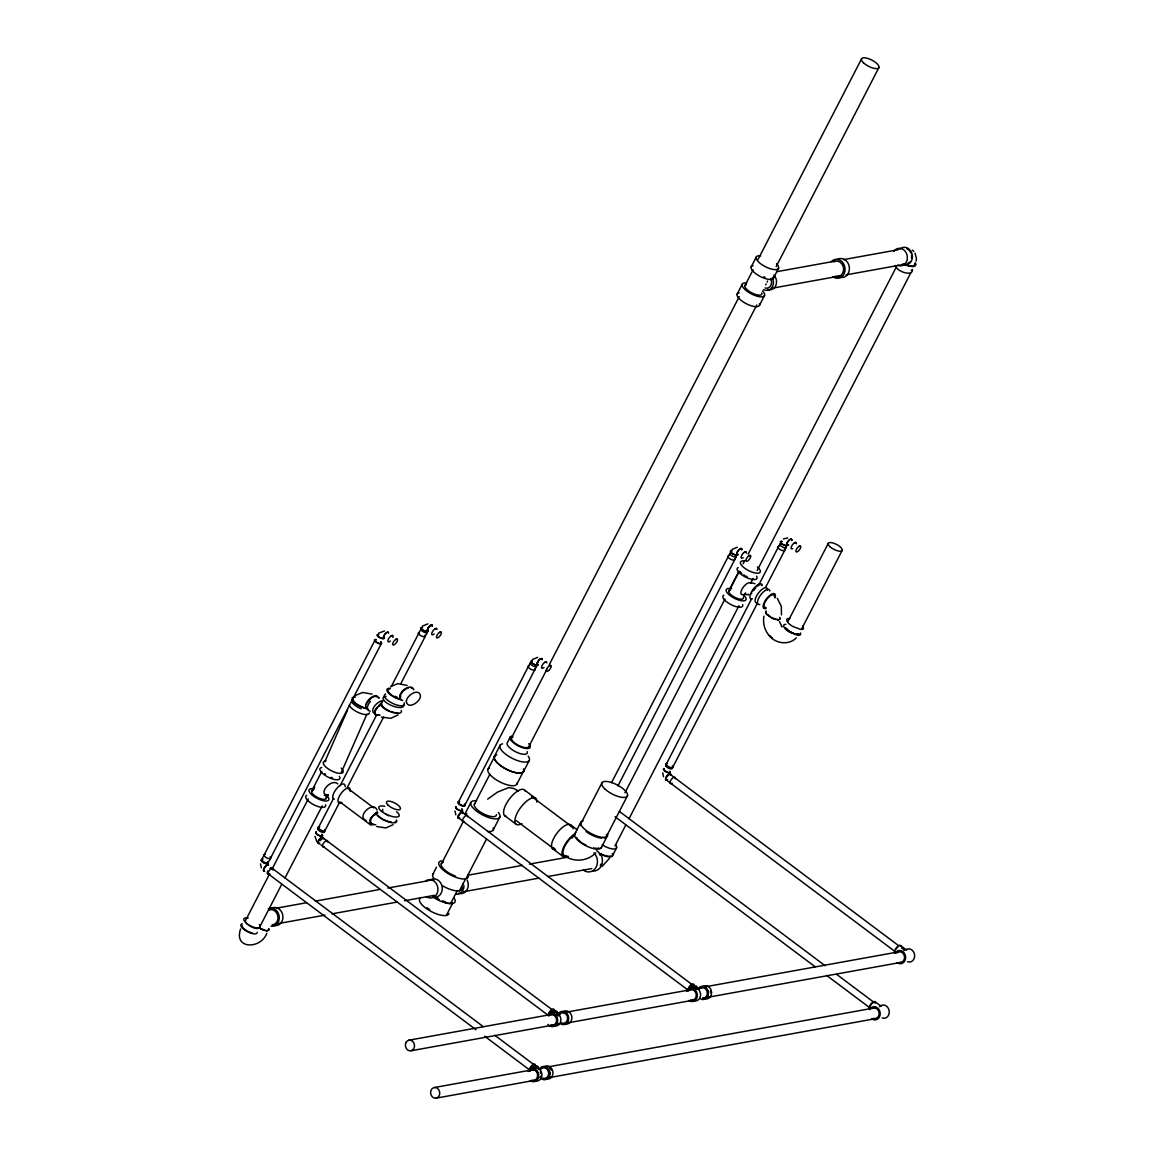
<?xml version="1.0" encoding="UTF-8"?>
<svg xmlns="http://www.w3.org/2000/svg" width="1156" height="1156" viewBox="0 0 1156 1156"><rect width="100%" height="100%" fill="white"/><g stroke="black" fill="none" stroke-linecap="round" stroke-linejoin="round"><path stroke-width="1.5" d="M895.394 265.461C896.175 271.429 913.124 277.194 912.474 269.493M765.561 611.741L766.471 613.894L765.547 612.059L766.211 610.932M779.708 619.486L779.65 617.376M763.972 616.191C762.396 624.341 765.503 633.3 772.179 638.343L769.275 635.525C775.503 643.849 788.956 645.496 796.34 637.837M781.47 614.949L781.283 606.221L777.251 598.244M259.508 928.268L258.843 927.849L266.371 930.739L268.467 930.363L268.712 928.658M916.116 261.126L916.477 258.496L914.974 253.121M400.641 695.074L400.511 697.516M240.593 928.918C233.324 949.755 261.111 949.221 266.79 933.282M272.989 870.063L273.105 869.615A3.858 1.532 -53.1 0 0 271.096 868.72A3.858 1.532 -53.1 0 0 267.99 873.185A3.858 1.532 -53.1 0 0 269.998 874.081M767.15 282.078L767.541 281.038M366.524 704.177L366.886 703.267M324.807 761.79L347.58 709.885M341.323 772.425L366.958 714.032M751.198 583.289C746.14 579.185 734.147 598.591 745.692 593.967M601.236 847.782L607.464 835.716M375.064 640.063L261.791 859.544A3.858 1.387 27.3 0 0 262.166 861.697A3.858 1.387 27.3 0 0 266.689 863.807A3.858 1.387 27.3 0 0 267.715 862.304M268.192 862.752L381.48 643.285M311.6 791.166L321.787 771.428M245.433 920.682L269.42 874.211M271.906 869.399L308.291 798.897M312.423 790.877L314.085 787.684A7.789 2.803 27.3 0 1 314.75 787.048M281.688 884.398L259.363 927.661A7.789 2.803 27.3 0 1 250.26 926.202M284.997 877.982L322.221 805.877M326.353 797.857L328.001 794.649A7.789 2.803 27.3 0 1 326.772 795.458M317.842 828.809L333.506 798.464M340.11 785.69L376.379 715.405M391.219 686.65L420.9 629.139M324.258 832.031L339.098 803.275M347.349 787.294L383.619 717.023M400.93 683.471L427.315 632.361M458.123 802.64L530.156 663.067M464.524 805.848L536.572 666.275M432.633 874.702L436.535 867.13M494.479 756.197L500.187 745.143M465.102 813.694L470.853 802.539M487.962 769.39L494.537 756.631M441.419 863.879L463.253 821.584M737.152 294.101L742.21 284.289M751.183 266.906L756.255 257.08M474.365 804.287L489.841 774.303M510.244 736.979L507.282 742.716A11.242 4.046 27.3 0 0 516.848 752.368A11.242 4.046 27.3 0 0 527.208 751.66M757.816 259.869L861.466 59.043M510.446 739.927L546.788 669.512M549.259 664.714L739.233 296.644M744.912 285.633L753.076 269.839M776.153 266.646L878.993 67.409M528.783 746.689L756.761 305.011M450.797 903.212L457.256 890.684M759.478 305.285L764.55 295.474M773.523 278.09L778.58 268.279M446.303 915.465L452.444 903.573M459.452 890.785L465.593 878.878M466.258 878.3L486.474 839.14M493.28 829.82L499.854 817.061M516.963 783.927L523.552 771.168M523.422 771.746L529.13 760.691M580.76 822.335L574.835 833.794A14.941 5.91 -53.1 0 0 562.538 850.079A14.941 5.91 -53.1 0 0 568.058 856.148M601.727 783.262L580.702 823.997A14.349 5.173 27.3 0 0 580.818 825.529M611.524 782.684L729.855 553.421M617.94 785.892L736.271 556.628M728.771 591.005L738.959 571.252M624.948 792.799L724.957 599.025M729.089 591.005L739.016 571.787M743.149 563.781L744.796 560.588M748.105 554.172L896.073 267.498M627.549 795.588L606.524 836.323A14.349 5.173 27.3 0 0 606.409 834.791M614.992 845.946L625.728 825.124M629.037 818.723L738.973 605.715M743.944 596.106L745.591 592.898M750.547 583.289L753.033 578.491M757.166 570.486L910.914 272.599M612.377 855.96L616.596 847.81M665.697 765.301L751.689 598.678M758.307 585.861L779.809 544.201M672.098 768.523L757.281 603.49M765.547 587.479L786.225 547.424M788.031 621.336L828.26 543.392M801.961 628.315L842.189 550.372M400.988 694.164L402.837 691.433M765.691 284.81L766.211 283.986M557.741 1014.506L556.889 1014M698.108 988.785L698.701 988.192L695.883 988.886M698.152 989.074L698.701 988.51L696.577 988.9M367.377 702.342L371.206 698.123M270.056 856.885A3.858 1.387 27.3 0 1 268.091 858.431A3.858 1.387 27.3 0 1 263.799 854.848L264.767 854.414A3.858 1.387 27.3 0 1 265.186 854.428M324.85 829.56A3.858 1.387 27.3 0 1 322.322 830.687A3.858 1.387 27.3 0 1 318.305 827.19L319.273 826.757A3.858 1.387 27.3 0 1 319.692 826.786M464.553 803.969A3.858 1.387 27.3 0 1 462.573 805.515A3.858 1.387 27.3 0 1 458.296 801.932L459.25 801.513A3.858 1.387 27.3 0 1 459.669 801.527M380.122 715.044L375.686 715.42L374.631 711.706A5.462 2.355 -58.4 0 1 375.686 708.975L382.463 701.865M609.617 858.229L602.03 866.451M575.818 832.508L574.835 833.794A14.941 5.375 27.3 0 0 586.092 845.845A14.941 5.375 27.3 0 0 601.496 847.088M672.33 765.893A3.858 1.387 27.3 0 1 670.234 767.367A3.858 1.387 27.3 0 1 666.044 763.784L667.055 763.379A3.858 1.387 27.3 0 1 667.474 763.408M370.527 701.432C368.013 703.585 364.92 710.795 370.296 711.142M379.558 705.883C386.899 697.371 367.03 715.694 378.691 714.943M572.018 838.129L573.954 835.846M558.102 1014.578L559.027 1013.61L557.625 1013.942M375.772 824.763L370.989 824.517L369.848 820.428A5.462 2.688 -56.5 0 1 370.975 817.682L377.42 811.714M375.05 814.864L377.795 812.784M263.799 854.848L264.767 854.414M318.305 827.19L319.273 826.757M458.296 801.932L459.25 801.513M328.073 794.822C317.149 795.444 330.659 777.656 337.783 783.884M487.659 799.157L497.456 792.12L508.785 787.568L513.741 788.435L518.437 791.022M666.044 763.784L667.055 763.379M268.467 930.363L266.371 930.739M403.675 690.609L406.536 688.629M595.774 852.839C587.768 861.263 573.795 862.651 564.431 855.585M378.677 633.141L384.529 630.974M422.518 626.075L427.893 623.879M532.338 659.541L537.699 657.345M731.936 549.461L737.311 547.265M398.054 714.87L390.829 718.324L381.408 717.154M393.127 824.69L385.858 827.927L376.639 826.511M390.627 686.534L397.982 683.615L407.129 685.45M355.282 695.522L362.695 692.458L372.088 694.12M390.338 641.06A3.858 1.532 -53.1 0 1 387.91 640.641A3.858 1.532 -53.1 0 1 391.06 635.973L392.448 635.453A3.858 1.532 -53.1 0 1 392.939 637.346M395.612 639.499L396.913 639.022A3.584 1.416 -53.1 0 1 396.06 643.068A3.584 1.416 -53.1 0 1 392.664 644.34A3.584 1.416 -53.1 0 1 395.612 639.499L396.913 639.022M434.194 633.994A3.858 1.532 -53.1 0 1 431.752 633.575A3.858 1.532 -53.1 0 1 434.902 628.907L436.303 628.387A3.858 1.532 -53.1 0 1 436.954 629.442M439.453 632.433L440.754 631.956A3.584 1.416 -53.1 0 1 439.916 636.002A3.584 1.416 -53.1 0 1 436.506 637.274A3.584 1.416 -53.1 0 1 439.453 632.433L440.754 631.956M543.999 667.46A3.858 1.532 -53.1 0 1 541.557 667.055A3.858 1.532 -53.1 0 1 544.707 662.388L546.109 661.868A3.858 1.532 -53.1 0 1 546.759 662.908M549.273 665.914L550.559 665.423A3.584 1.416 -53.1 0 1 549.721 669.469A3.584 1.416 -53.1 0 1 546.326 670.755A3.584 1.416 -53.1 0 1 549.273 665.914L550.559 665.423M743.192 557.683A3.858 1.532 -53.1 0 1 741.198 556.759A3.858 1.532 -53.1 0 1 744.32 552.308L745.707 551.788A3.858 1.532 -53.1 0 1 746.314 553.233M748.871 555.834L750.172 555.342A3.584 1.416 -53.1 0 1 749.319 559.388A3.584 1.416 -53.1 0 1 745.923 560.674A3.584 1.416 -53.1 0 1 748.871 555.834L750.172 555.342M792.77 548.58A3.858 1.532 -53.1 0 1 791.224 547.193A3.858 1.532 -53.1 0 1 794.288 542.944L795.689 542.424A3.858 1.532 -53.1 0 1 796.282 543.869M798.839 546.47L800.14 545.979A3.584 1.416 -53.1 0 1 799.302 550.039A3.584 1.416 -53.1 0 1 795.906 551.311A3.584 1.416 -53.1 0 1 798.839 546.47L800.14 545.979M559.302 1014.535L560.299 1014.245M539.65 1068.664L537.988 1068.708M391.06 635.973L392.448 635.453M434.902 628.907L436.303 628.387M744.32 552.308L745.707 551.788M544.707 662.388L546.109 661.868M794.288 542.944L795.689 542.424M372.131 697.516L373.937 696.678M377.362 812.841C372.55 813.651 366.582 823.953 374.241 824.445M783.349 538.942L787.771 537.945M799.042 633.994L796.657 634.341M695.291 988.958L696.432 988.597M407.548 688.196L408.516 687.892M798.767 634.167L795.371 634.095M428.385 631.162A3.584 1.416 -53.1 0 1 427.937 628.748A3.584 1.416 -53.1 0 1 431.159 625.295L432.156 625.382A3.584 1.416 -53.1 0 1 432.344 625.844M538.19 664.628A3.584 1.416 -53.1 0 1 537.742 662.215A3.584 1.416 -53.1 0 1 540.965 658.775L541.976 658.862A3.584 1.416 -53.1 0 1 542.164 659.643M556.759 1013.696L559.042 1013.321L558.045 1014.303A6.676 5.636 79.8 0 1 565.891 1012.483A6.676 5.636 79.8 0 1 567.928 1021.702A6.676 5.636 79.8 0 1 560.169 1023.551M776.572 271.718L834.748 261.198M843.562 259.609L898.226 249.725M772.049 288.249L840.802 275.822M846.091 274.868L906.044 264.045A7.789 6.589 79.8 0 1 902.619 264.074M276.4 908.168L306.47 902.735M315.313 901.145L378.98 889.629M387.824 888.039L428.5 880.684M467.848 875.237L522.382 865.382M529.419 864.11L568.131 857.116M278.914 923.442L324.908 915.133M331.974 913.847L397.418 902.027M404.499 900.741L434.555 895.308M463.339 891.782L538.985 878.112M547.785 876.523L591.771 868.575M408.776 1040.227L551.672 1014.404A5.39 4.552 79.8 0 1 556.831 1017.28M706.908 986.502L898.241 951.937M566.729 1012.107L691.476 989.565M411.117 1050.746L554.013 1024.924M707.486 997.353L900.582 962.457M567.307 1022.944L693.817 1000.085M434.54 1087.493L533.06 1069.69M547.814 1066.945L874.976 1007.83M549.1 1077.652L876.262 1018.537M435.812 1098.2A5.39 4.552 79.8 0 0 438.789 1089.805A5.39 4.552 79.8 0 0 430.928 1090.542A5.39 4.552 79.8 0 0 435.812 1098.2L534.332 1080.398M431.159 625.295L432.156 625.382M540.965 658.775L541.976 658.862M374.79 696.461L376.264 696.461M383.041 700.695C377.622 700.608 368.215 711.012 375.267 714.047M777.612 619.862L778.869 619.833L772.338 618.2L766.298 613.663M436.607 897.735L437.821 897.677M746.4 594.632L748.828 594.574L748.004 594.516M377.362 697.386L379.486 697.978M266.082 930.725L266.906 930.768M777.323 619.833L778.161 619.891M902.981 264.594L912.561 266.603A13.699 4.754 24.4 0 0 914.902 266.126L916.029 264.478L915.176 262.715M366.149 820.442C355.918 816.815 373.402 800.039 376.986 810.053M905.712 264.579L907.879 264.984M264.825 930.493L261.285 929.222M776.037 619.587L772.338 618.2M751.14 582.581L754.955 583.722M905.206 264.681C907.735 265.649 915.09 268.033 914.887 263.51M411.103 687.849L412.331 688.543M792.438 633.055L793.565 633.531M378.576 697.574C375.613 692.704 368.966 698.686 367.016 701.981A5.462 2.254 -55.8 0 0 365.787 704.654L365.758 707.559L368.186 709.307M390.15 688.21A11.054 3.916 26 0 0 388.604 693.138A11.054 3.916 26 0 0 401.363 699.871L402.649 700.478M260.924 929.034L262.007 929.54M771.962 618.012L773.104 618.547M789.808 631.682L791.672 632.708M401.363 699.871L399.962 698.513L399.832 695.507A5.462 2.601 -53.8 0 1 401.074 692.849C403.184 688.976 411.724 683.687 413.877 689.843M770.474 617.174L767.338 614.833M781.413 626.393L782.063 626.812L779.462 621.639M786.441 629.095L789.115 631.234M596.583 850.484L600.672 854.168A11.054 9.335 79.8 0 1 601.438 865.555A11.054 9.335 79.8 0 1 593.201 871.032M570.934 825.109L577.263 829.835M900.567 945.579L906.593 950.088M670.494 774.563L898.689 945.724M901.579 947.891L904.469 950.059M666.116 779.838L895.77 952.082M875.15 1001.79L881.175 1006.312A4.61 1.821 -53.1 0 0 879.528 1006.255M619.428 811.44L825.225 965.795M836.727 974.421L874.153 1002.498M615.064 816.714L815.096 966.748M826.612 975.389L869.774 1007.757M524.622 790.126L535.922 798.608M531.572 796.484L572.552 827.234M516.197 820.587L554.36 849.198M504.493 815.515L515.793 823.982M462.761 812.552L691.317 983.973M458.397 817.827L688.384 990.331M347.97 788.508L373.865 807.943M339.734 801.773L369.963 824.445M558.825 1013.798L559.779 1014.506M323.839 838.476L551.961 1009.578M320.92 844.834L549.028 1015.936M271.79 868.012L483.28 1026.644M494.782 1035.27L539.375 1068.722M267.426 873.286L476.026 1029.75M484.667 1036.224L530.705 1070.759M552.395 848.475L563.088 856.538M788.117 630.54L785.329 627.737M912.416 250.144L913.789 251.401M767.107 614.587L767.873 615.31M365.888 706.793L366.51 707.169M380.786 641.985L381.075 642.317A3.858 1.373 27.4 0 1 379.587 643.719A3.858 1.373 27.4 0 1 374.891 641.016A3.858 1.373 27.4 0 1 376.379 639.6M802.712 625.642L803.492 628.821A8.569 3.092 27.3 0 1 800.516 629.355L792.814 626.451A10.418 3.743 27.3 0 1 788.378 623.127L786.701 620.772L786.86 619.11A8.569 3.092 27.3 0 1 789.837 618.576M316.889 841.799L314.996 836.236M455.84 814.879L454.973 810.977M261.357 867.795L260.49 863.893M663.53 776.731L662.706 772.829M800.631 632.997L800.472 634.658A8.569 3.092 27.3 0 1 797.495 635.193L789.808 632.289A10.418 3.743 27.3 0 1 785.372 628.965L783.681 626.61L783.855 624.948A8.569 3.092 27.3 0 1 785.82 624.356M779.953 617.983L780.083 618.865M268.813 928.947L268.871 929.771M461.735 809.056A3.613 1.3 27.3 0 1 459.64 810.414A3.613 1.3 27.3 0 1 455.999 806.975M462.964 813.073A3.613 1.431 -53.1 0 0 460.897 812.682A3.613 1.431 -53.1 0 0 458.152 816.627A3.858 1.532 -53.1 0 0 459.568 818.029M461.909 809.07A3.858 1.387 27.3 0 1 461.591 810.92A3.858 1.387 27.3 0 1 457.068 809.128A3.858 1.387 27.3 0 1 455.984 806.729M464.091 821.425A3.858 1.532 -53.1 0 1 462.545 819.98A3.858 1.532 -53.1 0 1 465.709 815.717A3.858 1.532 -53.1 0 1 467.588 816.714M463.079 813.318A3.858 1.532 -53.1 0 0 461.201 812.336A3.858 1.532 -53.1 0 0 458.022 816.598A3.613 1.431 -53.1 0 0 459.64 817.841A3.439 1.358 -53.1 0 1 458.368 816.468A3.439 1.358 -53.1 0 1 461.157 812.74A3.439 1.358 -53.1 0 1 462.891 813.477M701.519 987.918A5.39 4.552 79.8 0 1 706.099 988.25M707.761 990.331A5.39 4.552 79.8 0 1 708.223 991.66M708.209 994.435A5.39 4.552 79.8 0 1 707.747 995.692M707.024 996.747A5.39 4.552 79.8 0 1 703.773 998.076M686.794 991.227A6.676 5.636 79.8 0 1 694.554 989.377A6.676 5.636 79.8 0 1 696.591 998.582A6.676 5.636 79.8 0 1 688.832 1000.446M690.941 989.334A6.676 5.636 79.8 0 1 700.42 993.004A6.676 5.636 79.8 0 1 693.441 1000.619M688.47 990.88A5.39 4.552 79.8 0 1 696.129 993.842A5.39 4.552 79.8 0 1 690.493 999.998M690.175 989.131A4.046 1.604 -53.1 0 1 692.747 986.025M693.427 985.591A4.046 1.604 -53.1 0 1 694.539 985.389M703.123 986.386A6.676 5.636 79.8 0 1 711.619 992.744A6.676 5.636 79.8 0 1 703.094 997.859M699.481 988.886A5.39 4.552 79.8 0 1 706.952 991.183A5.39 4.552 79.8 0 1 702.689 998.278M697.805 989.233A6.676 5.636 79.8 0 1 705.565 987.383A6.676 5.636 79.8 0 1 707.616 996.602A6.676 5.636 79.8 0 1 699.857 998.452M710.376 991.27A5.39 4.552 79.8 0 1 710.535 992.672M688.6 989.189A3.439 1.402 -54.7 0 1 691.967 984.926M687.849 991.111A4.61 1.864 -54.7 0 1 690.826 984.955A4.61 1.864 -54.7 0 1 693.759 985.88M692.343 988.842A4.61 1.864 -54.7 0 1 695.739 986.039A4.61 1.864 -54.7 0 1 696.822 988.033M695.493 987.007A3.439 1.402 -54.7 0 1 696.158 987.903M562.943 1012.555A5.39 4.552 79.8 0 1 565.313 1012.743M566.411 1013.35A5.39 4.552 79.8 0 1 567.365 1014.274M568.073 1020.791A5.39 4.552 79.8 0 1 565.284 1023.089M548.016 1015.026A6.676 5.636 79.8 0 1 556.036 1015.618A6.676 5.636 79.8 0 1 556.007 1024.996A6.676 5.636 79.8 0 1 547.987 1024.404M551.253 1014.433A6.676 5.636 79.8 0 1 560.501 1017.28A6.676 5.636 79.8 0 1 555.227 1026.051M557.568 1014.954A5.39 4.552 79.8 0 1 558.507 1015.878M558.478 1023.45A5.39 4.552 79.8 0 1 557.524 1024.23M549.736 1015.199A5.39 4.552 79.8 0 1 556.556 1019.65A5.39 4.552 79.8 0 1 550.805 1025.097M550.502 1014.231A4.046 1.604 -53.1 0 1 553.753 1010.691M554.36 1010.488A4.046 1.604 -53.1 0 1 555.198 1010.734M562.278 1012.454A6.676 5.636 79.8 0 1 571.758 1016.124A6.676 5.636 79.8 0 1 564.778 1023.725M560.747 1013.205A5.39 4.552 79.8 0 1 567.61 1018.364A5.39 4.552 79.8 0 1 560.718 1022.496M548.927 1014.289A3.439 1.402 -54.7 0 1 549.519 1012.815M549.996 1012.064A3.439 1.402 -54.7 0 1 550.545 1011.356M551.137 1010.763A3.439 1.402 -54.7 0 1 551.73 1010.301M548.074 1015.575A4.61 1.864 -54.7 0 1 550.747 1010.431A4.61 1.864 -54.7 0 1 554.1 1009.52M552.669 1013.957A4.61 1.864 -54.7 0 1 556.065 1011.153A4.61 1.864 -54.7 0 1 557.149 1013.147M322.018 834.618A3.613 1.3 27.3 0 1 319.143 835.47A3.613 1.3 27.3 0 1 316.209 832.103M322.77 837.536A3.613 1.431 -53.1 0 0 318.897 840.224A3.613 1.431 -53.1 0 0 319.302 843.259A3.439 1.358 -53.1 0 0 319.764 843.952M321.932 834.329A3.858 1.387 27.3 0 1 321.484 836.178A3.858 1.387 27.3 0 1 316.816 834.155A3.858 1.387 27.3 0 1 316.296 831.887M324.114 846.683A3.858 1.532 -53.1 0 1 322.567 845.238A3.858 1.532 -53.1 0 1 325.732 840.976A3.858 1.532 -53.1 0 1 327.61 841.973M319.591 843.288A3.858 1.532 -53.1 0 1 318.045 841.843A3.858 1.532 -53.1 0 1 321.224 837.58A3.858 1.532 -53.1 0 1 323.102 838.577M545.17 1067.537A5.39 4.552 79.8 0 1 548.406 1069.343M549.129 1070.499A5.39 4.552 79.8 0 1 549.114 1075.86M548.378 1076.915A5.39 4.552 79.8 0 1 547.424 1077.695M528.148 1071.395A6.676 5.636 79.8 0 1 535.907 1069.546A6.676 5.636 79.8 0 1 537.959 1078.75A6.676 5.636 79.8 0 1 530.199 1080.614M533.48 1068.534A6.676 5.636 79.8 0 1 541.918 1074.04A6.676 5.636 79.8 0 1 534.809 1080.788M540.271 1072.103A5.39 4.552 79.8 0 1 540.733 1073.433M540.719 1076.207A5.39 4.552 79.8 0 1 540.257 1077.464M529.824 1071.048A5.39 4.552 79.8 0 1 537.497 1074.011A5.39 4.552 79.8 0 1 531.861 1080.166M535.893 1065.572A4.046 1.604 -53.1 0 1 536.398 1066.265M531.168 1070.153A4.046 1.604 -53.1 0 1 534.101 1066.193M544.49 1066.555A6.676 5.636 79.8 0 1 552.799 1071.193A6.676 5.636 79.8 0 1 547.294 1079.126M549.62 1068.028A5.39 4.552 79.8 0 1 551.296 1070.109M550.545 1076.525A5.39 4.552 79.8 0 1 549.591 1077.305M540.849 1069.054A5.39 4.552 79.8 0 1 548.508 1072.031A5.39 4.552 79.8 0 1 542.872 1078.172M540.083 1068.101A6.676 5.636 79.8 0 1 548.103 1068.693A6.676 5.636 79.8 0 1 548.074 1078.071A6.676 5.636 79.8 0 1 540.04 1077.479M529.954 1070.442A3.439 1.402 -54.7 0 1 529.968 1069.358M530.199 1068.635A3.439 1.402 -54.7 0 1 531.038 1067.132M531.587 1066.424A3.439 1.402 -54.7 0 1 532.179 1065.832M532.772 1065.37A3.439 1.402 -54.7 0 1 534.159 1065.124M535.835 1067.537A3.439 1.402 -54.7 0 1 537.453 1067.595M529.217 1071.28A4.61 1.864 -54.7 0 1 531.789 1065.5A4.61 1.864 -54.7 0 1 535.242 1065.225M533.711 1069.011A4.61 1.864 -54.7 0 1 537.106 1066.222A4.61 1.864 -54.7 0 1 538.19 1068.216M267.513 862.26A3.613 1.3 27.3 0 1 264.637 863.113A3.613 1.3 27.3 0 1 261.704 859.761M264.204 871.017A3.613 1.431 -53.1 0 1 264.695 867.405A3.613 1.431 -53.1 0 1 268.264 865.194M264.724 871.118A3.858 1.532 -53.1 0 1 264.435 867.621A3.858 1.532 -53.1 0 1 268.553 865.208M380.888 641.956A3.584 1.286 27.3 0 1 379.977 643.632A3.584 1.286 27.3 0 1 375.397 641.074M375.064 640.511A3.584 1.286 27.3 0 1 376.35 639.687M267.874 861.74A3.584 1.286 27.3 0 1 266.487 863.055A3.584 1.286 27.3 0 1 262.109 860.555M261.791 859.992A3.584 1.286 27.3 0 1 263.062 859.154M395.497 821.439A9.869 3.28 23.6 0 1 395.077 821.815M391.523 822.147A9.869 3.28 23.6 0 1 383.257 819.329M381.971 818.607A9.869 3.28 23.6 0 1 379.76 817.061M378.879 816.28A9.869 3.28 23.6 0 1 378.2 815.529M396.421 819.994A11.054 3.67 23.6 0 1 386.595 821.266A11.054 3.67 23.6 0 1 376.683 812.495M396.595 811.743A11.054 3.67 23.6 0 1 394.962 816.989A11.054 3.67 23.6 0 1 380.107 810.081A11.054 3.67 23.6 0 1 384.847 806.281M325.963 796.86A8.208 2.948 27.3 0 1 317.813 797.582A8.208 2.948 27.3 0 1 312.9 790.328M332.234 777.685A8.208 2.948 27.3 0 1 331.107 777.323M325.573 774.361A8.208 2.948 27.3 0 1 324.692 773.639M334.315 799.157A9.132 3.613 -53.1 0 1 336.873 788.334A9.132 3.613 -53.1 0 1 345.109 786.398A7.789 3.078 -53.1 0 1 345.369 786.788M341.873 802.365A9.132 3.613 -53.1 0 1 338.217 798.955A9.132 3.613 -53.1 0 1 345.716 788.869A9.132 3.613 -53.1 0 1 350.152 791.224M339.402 776.312A11.083 3.988 27.3 0 1 328.391 777.294A11.083 3.988 27.3 0 1 321.758 767.468M341.251 768.09A11.083 3.988 27.3 0 1 339.546 773.378A11.083 3.988 27.3 0 1 325.79 766.963A11.083 3.988 27.3 0 1 326.064 761.009M325.515 804.793A11.083 3.988 27.3 0 1 314.129 804.923A11.083 3.988 27.3 0 1 306.687 795.357M326.989 795.733A11.083 3.988 27.3 0 1 324.431 800.92A11.083 3.988 27.3 0 1 310.285 793.319A11.083 3.988 27.3 0 1 314.316 788.927M400.482 699.178A9.869 3.497 26 0 1 389.716 693.484A9.869 3.497 26 0 1 390.034 688.875M404.123 702.834A11.054 3.916 26 0 1 392.881 703.469A11.054 3.916 26 0 1 385.699 694.048M761.833 292.93A9.479 3.41 27.3 0 1 751.443 292.714A9.479 3.41 27.3 0 1 746.429 284.665M765.055 277.252A9.479 3.41 27.3 0 1 763.74 276.819M770.691 278.827A6.315 5.332 79.8 0 1 770.59 285.792A6.315 5.332 79.8 0 1 765.041 287.974M772.266 277.758A8.526 7.211 79.8 0 1 771.789 287.671A8.526 7.211 79.8 0 1 763.552 289.636M773.87 275.099A8.526 7.211 79.8 0 1 775.821 285.489A8.526 7.211 79.8 0 1 767.757 289.535M762.483 290.879A12.499 4.494 27.3 0 1 760.084 296.803A12.499 4.494 27.3 0 1 744.291 288.884A12.499 4.494 27.3 0 1 746.689 282.96M759.463 303.725A12.499 4.494 27.3 0 1 745.75 303.436A12.499 4.494 27.3 0 1 739.132 292.815M776.514 263.684A12.499 4.494 27.3 0 1 774.115 269.594A12.499 4.494 27.3 0 1 758.322 261.69A12.499 4.494 27.3 0 1 760.72 255.765M773.494 276.53A12.499 4.494 27.3 0 1 759.781 276.226A12.499 4.494 27.3 0 1 753.177 265.605M735.678 555.314A3.584 1.286 27.3 0 1 734.783 556.99A3.584 1.286 27.3 0 1 730.187 554.432M729.985 554.143A3.584 1.286 27.3 0 1 729.971 553.247M463.368 883.675A14.349 5.173 27.3 0 1 462.602 884.181M566.339 855.743A13.424 5.318 -53.1 0 1 564.2 847.608A13.424 5.318 -53.1 0 1 575.37 834.415M598.88 847.897A13.424 4.841 27.3 0 1 597.898 848.201M596.669 848.302A13.424 4.841 27.3 0 1 593.62 847.969M586.208 845.296A13.424 4.841 27.3 0 1 582.595 843.215M580.962 842.074A13.424 4.841 27.3 0 1 578.26 839.718M577.263 838.577A13.424 4.841 27.3 0 1 576.512 837.479M607.435 833.852A14.941 5.375 27.3 0 1 591.034 833.49A14.941 5.375 27.3 0 1 583.13 820.803M555.27 849.169A14.941 5.91 -53.1 0 1 556.152 834.314A14.941 5.91 -53.1 0 1 571.454 825.933M496.473 814.59A12.297 4.422 27.3 0 1 482.832 813.477A12.297 4.422 27.3 0 1 475.419 803.29M517.137 782.988A16.227 5.838 27.3 0 1 499.132 781.499A16.227 5.838 27.3 0 1 489.349 768.061M523.524 769.13A16.227 5.838 27.3 0 1 507.99 769.896A16.227 5.838 27.3 0 1 495.057 755.88M521.891 823.607A16.227 6.43 -53.1 0 1 515.229 818.173A16.227 6.43 -53.1 0 1 527.598 800.414A16.227 6.43 -53.1 0 1 536.846 802.134M506.357 816.353A16.227 6.43 -53.1 0 1 509.319 799.099A16.227 6.43 -53.1 0 1 525.2 791.022M498.38 812.48A16.227 5.838 27.3 0 1 492.774 818.593A16.227 5.838 27.3 0 1 473.107 808.03A16.227 5.838 27.3 0 1 476.662 800.819M493.251 827.783A16.227 5.838 27.3 0 1 487.471 831.525M464.799 814.518A16.227 5.838 27.3 0 1 466.851 813.607M599.299 853.937A9.869 8.338 79.8 0 1 600.094 855.223M600.86 864.124A9.869 8.338 79.8 0 1 600.296 865.483M610.643 855.946A9.869 3.555 27.3 0 1 606.77 855.989M605.484 855.671A9.869 3.555 27.3 0 1 601.322 854.024M612.275 853.692A11.054 3.974 27.3 0 1 600.672 854.168M615.599 844.689A11.054 3.974 27.3 0 1 613.836 849.039A11.054 3.974 27.3 0 1 602.247 844.848M593.996 852.839A11.054 9.335 79.8 0 1 595.774 867.737A11.054 9.335 79.8 0 1 583.318 870.107M427.185 631.638A3.584 1.286 27.3 0 1 425.596 632.664A3.584 1.286 27.3 0 1 421.492 630.468M421.232 630.15A3.584 1.286 27.3 0 1 421.478 628.777M324.258 831.583A3.584 1.286 27.3 0 1 320.313 831.496A3.584 1.286 27.3 0 1 318.42 828.447M361.236 708.801A9.739 3.482 26.6 0 1 352.334 702.704M351.858 700.146A9.739 3.482 26.6 0 1 352.277 699.756M388.474 815.731A7.789 2.803 27.3 0 1 387.39 815.153M386.364 814.518A7.789 2.803 27.3 0 1 385.425 813.867M382.838 811.194A7.789 2.803 27.3 0 1 382.477 810.081M382.564 809.633A7.789 2.803 27.3 0 1 382.809 809.272M371.452 824.806A7.789 3.078 -53.1 0 1 369.515 822.74M252.196 932.906A7.687 2.774 27.3 0 1 250.144 932.314M249.046 931.88A7.687 2.774 27.3 0 1 247.962 931.375M246.907 930.811A7.687 2.774 27.3 0 1 242.673 927.314M242.153 926.332A7.687 2.774 27.3 0 1 242.139 925.364M268.857 910.047A7.687 6.503 79.8 0 1 277.816 915.711A7.687 6.503 79.8 0 1 272.151 924.872M268.365 908.703A9.132 7.716 79.8 0 1 279.145 916.13A9.132 7.716 79.8 0 1 271.068 926.259M270.027 909.425A9.132 7.716 79.8 0 1 282.714 914.757A9.132 7.716 79.8 0 1 273.567 925.306M259.349 924.482A9.132 3.295 27.3 0 1 255.808 927.849A9.132 3.295 27.3 0 1 244.696 921.462A9.132 3.295 27.3 0 1 248.222 918.081M257.253 932.372A9.132 3.295 27.3 0 1 246.503 931.187A9.132 3.295 27.3 0 1 242.298 923.774M249.234 925.58A7.789 2.803 27.3 0 1 248.294 924.916M247.456 924.236A7.789 2.803 27.3 0 1 246.719 923.543M246.141 922.878A7.789 2.803 27.3 0 1 245.708 922.242M326.05 795.53A7.789 2.803 27.3 0 1 324.287 795.328M669.96 771.572A3.613 1.3 27.3 0 1 666.29 771.818A3.613 1.3 27.3 0 1 664.238 768.653M667.33 779.736A3.613 1.503 -52.6 0 1 665.784 778.479A3.613 1.503 -52.6 0 1 668.558 774.549A3.613 1.503 -52.6 0 1 670.697 774.997M669.974 771.327A3.858 1.387 27.3 0 1 668.847 772.772A3.858 1.387 27.3 0 1 664.339 770.618A3.858 1.387 27.3 0 1 664.064 768.509M672.127 783.103A3.858 1.604 -52.6 0 1 670.032 782.121A3.858 1.604 -52.6 0 1 673.168 777.685A3.858 1.604 -52.6 0 1 675.263 778.653M667.677 779.693A3.858 1.604 -52.6 0 1 665.581 778.725A3.858 1.604 -52.6 0 1 668.717 774.289A3.858 1.604 -52.6 0 1 670.812 775.257M761.154 585.095A7.789 3.078 -53.1 0 1 761.428 585.528M751.386 593.881A7.789 3.078 -53.1 0 1 751.747 592.927M752.787 590.904A7.789 3.078 -53.1 0 1 755.778 587.147M756.602 586.395A7.789 3.078 -53.1 0 1 757.426 585.774M758.22 585.268A7.789 3.078 -53.1 0 1 758.972 584.922M765.951 607.492A7.687 3.049 -53.1 0 1 767.122 598.88A7.687 3.049 -53.1 0 1 774.448 596.785M766.139 608.461A9.132 3.613 -53.1 0 1 763.726 603.548A9.132 3.613 -53.1 0 1 771.775 594.025A9.132 3.613 -53.1 0 1 775.026 597.955M759.795 604.53A9.132 3.613 -53.1 0 1 760.749 594.863A9.132 3.613 -53.1 0 1 769.867 590.991M743.409 597.32A8.208 2.948 27.3 0 1 734.421 597.117A8.208 2.948 27.3 0 1 730.072 590.152M747.123 576.7A8.208 2.948 27.3 0 1 745.967 576.15M744.825 575.543A8.208 2.948 27.3 0 1 743.756 574.893M741.863 573.477A8.208 2.948 27.3 0 1 741.112 572.755M740.49 572.047A8.208 2.948 27.3 0 1 740.042 571.382M753.842 590.355A6.156 2.428 -53.1 0 1 754.406 589.589M755.027 588.852A6.156 2.428 -53.1 0 1 755.677 588.187M752.195 598.952A9.132 3.613 -53.1 0 1 753.148 589.285A9.132 3.613 -53.1 0 1 762.266 585.413M757.368 602.84A9.132 3.613 -53.1 0 1 758.77 592.595A9.132 3.613 -53.1 0 1 767.468 590.109M756.573 576.15A11.083 3.988 27.3 0 1 746.357 577.494A11.083 3.988 27.3 0 1 738.12 567.538M757.397 566.946A11.083 3.988 27.3 0 1 757.108 573.231A11.083 3.988 27.3 0 1 742.629 566.469A11.083 3.988 27.3 0 1 744.421 560.906M742.687 604.617A11.083 3.988 27.3 0 1 731.3 604.761A11.083 3.988 27.3 0 1 723.858 595.181M744.161 595.557A11.083 3.988 27.3 0 1 741.603 600.759A11.083 3.988 27.3 0 1 727.456 593.158A11.083 3.988 27.3 0 1 731.488 588.751M793.681 633.156A7.789 2.803 27.3 0 1 792.582 632.722M791.47 632.216A7.789 2.803 27.3 0 1 790.401 631.638M789.375 631.003A7.789 2.803 27.3 0 1 788.435 630.338M786.86 628.98A7.789 2.803 27.3 0 1 786.282 628.315M833.693 261.848A7.789 6.589 79.8 0 1 843.548 268.264A7.789 6.589 79.8 0 1 835.239 276.139M837.262 259.493A9.551 8.063 79.8 0 1 849.357 267.368A9.551 8.063 79.8 0 1 839.169 277.021M831.265 261.661A9.551 8.063 79.8 0 1 842.218 261.906A9.551 8.063 79.8 0 1 843.605 274.723A9.551 8.063 79.8 0 1 832.898 276.703M895.062 953.397A6.676 5.636 79.8 0 1 902.822 951.547A6.676 5.636 79.8 0 1 904.873 960.752A6.676 5.636 79.8 0 1 897.114 962.616M896.738 953.05A5.39 4.552 79.8 0 1 904.209 955.333A5.39 4.552 79.8 0 1 899.946 962.428M906.203 949.495A6.676 5.636 79.8 0 1 914.642 954.986A6.676 5.636 79.8 0 1 907.532 961.734M895.842 949.423A3.439 1.358 -53.1 0 1 898.602 946.417M895.12 952.891A4.61 1.821 -53.1 0 1 896.536 947.573A4.61 1.821 -53.1 0 1 900.755 946.085M904.165 950.535A4.61 1.821 -53.1 0 1 904.946 950.044M667.344 779.867A3.439 1.358 -53.1 0 1 666.94 776.774A3.439 1.358 -53.1 0 1 670.625 774.939M322.033 838.808A3.439 1.358 -53.1 0 1 323.983 838.866M320.284 840.687A3.439 1.358 -53.1 0 1 321.411 839.328M556.802 1022.641A5.39 4.552 79.8 0 1 552.828 1025.025M869.644 1009.622A6.676 5.636 79.8 0 1 877.404 1007.757A6.676 5.636 79.8 0 1 879.456 1016.977A6.676 5.636 79.8 0 1 871.696 1018.826M872.274 1008.48A5.39 4.552 79.8 0 1 879.095 1012.931A5.39 4.552 79.8 0 1 873.344 1018.378M879.6 1006.674A6.676 5.636 79.8 0 1 889.094 1010.344A6.676 5.636 79.8 0 1 882.115 1017.959M870.107 1006.37A3.439 1.358 -53.1 0 1 870.858 1004.896M871.407 1004.174A3.439 1.358 -53.1 0 1 872 1003.524M872.607 1003.003A3.439 1.358 -53.1 0 1 874.413 1002.671M869.702 1009.116A4.61 1.821 -53.1 0 1 871.508 1003.336A4.61 1.821 -53.1 0 1 875.323 1003.032M545.473 1067.653A5.39 4.552 79.8 0 1 548.536 1069.892M549.143 1071.135A5.39 4.552 79.8 0 1 549.172 1075.239M548.58 1076.409A5.39 4.552 79.8 0 1 547.742 1077.349M531.905 1069.994A5.39 4.552 79.8 0 1 535.416 1070.196M536.456 1070.962A5.39 4.552 79.8 0 1 538.234 1074.618M538.248 1076.019A5.39 4.552 79.8 0 1 535.488 1080.109M271.082 867.795A3.439 1.358 -53.1 0 1 271.92 868.936M268.654 873.329A3.439 1.358 -53.1 0 1 267.296 872.361M267.469 871.711A3.439 1.358 -53.1 0 1 267.787 870.974M269.984 868.344A3.439 1.358 -53.1 0 1 270.562 867.983M430.278 880.366A7.789 6.589 79.8 0 1 433.688 880.323M571.339 826.367A14.349 5.679 -53.1 0 1 573.145 828.838M555.574 850.065A14.349 5.679 -53.1 0 1 553.767 847.594M605.758 837.45A14.349 5.173 27.3 0 1 604.155 838.071M601.842 838.158A14.349 5.173 27.3 0 1 586.063 831.525M523.61 769.275A16.444 5.925 27.3 0 1 505.577 768.885A16.444 5.925 27.3 0 1 496.878 754.911M528.191 756.082A16.444 5.925 27.3 0 1 523.047 761.963A16.444 5.925 27.3 0 1 504.03 752.888A16.444 5.925 27.3 0 1 502.571 743.857M528.769 743.684A11.242 4.046 27.3 0 1 526.587 748.553A11.242 4.046 27.3 0 1 513.192 742.542A11.242 4.046 27.3 0 1 511.877 736.097M528.653 746.863A9.682 3.482 27.3 0 1 516.53 744.233A9.682 3.482 27.3 0 1 513.033 736.964M428.269 631.205A3.613 1.431 -53.1 0 1 428.674 627.376A3.613 1.431 -53.1 0 1 432.257 625.873M427.388 631.407A3.613 1.286 27.4 0 1 422.374 629.673A3.613 1.286 27.4 0 1 422.532 627.506M428.168 631.422A3.858 1.532 -53.1 0 1 428.775 627.072A3.858 1.532 -53.1 0 1 432.431 626.046M424.917 635.251A3.858 1.373 27.4 0 1 423.891 636.725A3.858 1.373 27.4 0 1 419.382 634.615A3.858 1.373 27.4 0 1 418.992 632.476M427.792 631.407A3.858 1.373 27.4 0 1 422.446 629.847A3.858 1.373 27.4 0 1 422.402 627.361M384.543 638.228A3.584 1.416 -53.1 0 1 384.934 634.413A3.584 1.416 -53.1 0 1 388.503 632.91M383.72 637.462A3.613 1.286 27.4 0 1 381.971 638.444A3.858 1.373 27.4 0 1 377.622 636.017A3.858 1.373 27.4 0 1 378.561 634.427M378.691 634.572A3.613 1.286 27.4 0 0 377.824 636.046A3.613 1.286 27.4 0 0 381.971 638.444A3.858 1.373 27.4 0 0 383.937 637.52M384.312 638.488A3.858 1.532 -53.1 0 1 384.746 634.384A3.858 1.532 -53.1 0 1 388.589 632.765M397.057 697.212A7.789 2.803 27.3 0 1 395.265 696.259M397.707 712.732A9.869 3.584 22.4 0 1 395.395 712.631M394.051 712.399A9.869 3.584 22.4 0 1 391.205 711.605M389.76 711.056A9.869 3.584 22.4 0 1 382.376 705.897M382.029 705.189A9.869 3.584 22.4 0 1 382 703.975M401.248 710.434A11.054 4.017 22.4 0 1 391.118 712.024A11.054 4.017 22.4 0 1 381.003 703.339M403.574 704.813A11.054 4.017 22.4 0 1 390.28 704.958A11.054 4.017 22.4 0 1 386.017 696.36M367.218 708.281A9.869 3.454 25.9 0 1 356.64 703.932A9.869 3.454 25.9 0 1 353.259 698.311M366.972 708.787A11.054 3.873 25.9 0 1 351.973 699.756M351.988 698.036A11.054 3.873 25.9 0 1 352.363 697.646M352.912 697.343A11.054 3.873 25.9 0 1 355.499 697.082M369.342 712.804A11.054 3.873 25.9 0 1 360.166 713.266A11.054 3.873 25.9 0 1 349.329 705.247M538.075 664.686A3.613 1.431 -53.1 0 1 538.479 660.842A3.613 1.431 -53.1 0 1 542.063 659.339M537.193 664.873A3.613 1.286 27.4 0 1 532.194 663.139A3.613 1.286 27.4 0 1 532.352 660.972A3.858 1.373 27.4 0 0 532.266 663.313A3.858 1.373 27.4 0 0 537.598 664.873M537.974 664.888A3.858 1.532 -53.1 0 1 538.58 660.553A3.858 1.532 -53.1 0 1 542.251 659.527M534.722 668.717A3.858 1.373 27.4 0 1 533.711 670.205A3.858 1.373 27.4 0 1 529.188 668.081A3.858 1.373 27.4 0 1 528.798 665.943M536.24 665.264A3.584 1.286 27.3 0 1 534.375 666.477A3.584 1.286 27.3 0 1 530.156 663.515M530.272 662.894A3.584 1.286 27.3 0 1 531.052 662.663M464.206 804.836A3.584 1.286 27.3 0 1 462.964 806.18A3.584 1.286 27.3 0 1 458.614 803.853A3.584 1.286 27.3 0 1 459.394 802.25M906.998 248.786A7.904 6.647 78.7 0 1 910.885 252.991M911.535 255.375A7.904 6.647 78.7 0 1 911.535 257.831M909.656 262.007A7.904 6.647 78.7 0 1 907.966 263.308M899.802 249.277A8.858 7.442 78.7 0 1 911.968 253.612A8.858 7.442 78.7 0 1 904.541 264.825M893.848 251.416A8.858 7.442 78.7 0 1 903.66 249.739A8.858 7.442 78.7 0 1 906.766 261.155A8.858 7.442 78.7 0 1 897.591 265.215M912.156 269.998A7.789 2.803 27.3 0 1 911.289 270.331M788.435 544.953A3.584 1.416 -53.1 0 1 787.005 543.595A3.584 1.416 -53.1 0 1 789.967 539.635A3.584 1.416 -53.1 0 1 791.687 540.575M787.12 544.938A3.613 1.286 27.4 0 1 782.41 544.173A3.613 1.286 27.4 0 1 781.918 541.543M788.652 544.938A3.858 1.532 -53.1 0 1 786.658 544.014A3.858 1.532 -53.1 0 1 789.765 539.563A3.858 1.532 -53.1 0 1 791.773 540.488M784.303 549.288A3.858 1.373 27.4 0 1 783.132 550.747A3.858 1.373 27.4 0 1 778.523 548.421A3.858 1.373 27.4 0 1 778.725 546.47M787.337 545.04A3.858 1.373 27.4 0 1 784.433 545.285A3.858 1.373 27.4 0 1 780.56 542.569A3.858 1.373 27.4 0 1 782.251 541.47M738.106 554.461A3.584 1.416 -53.1 0 1 737.08 552.814A3.584 1.416 -53.1 0 1 739.869 549.071A3.584 1.416 -53.1 0 1 741.776 549.562M737.152 554.302A3.613 1.286 27.4 0 1 732.904 553.811A3.613 1.286 27.4 0 1 731.242 550.892M738.279 554.548A3.858 1.532 -53.1 0 1 736.748 553.088A3.858 1.532 -53.1 0 1 739.927 548.825A3.858 1.532 -53.1 0 1 741.791 549.837M734.551 558.955A3.858 1.373 27.4 0 1 732.846 560.039A3.858 1.373 27.4 0 1 728.439 557.669A3.858 1.373 27.4 0 1 728.757 555.834M737.369 554.403A3.858 1.373 27.4 0 1 734.465 554.634A3.858 1.373 27.4 0 1 730.578 551.918A3.858 1.373 27.4 0 1 732.283 550.834M785.632 546.094A3.584 1.286 27.3 0 1 784.736 547.771A3.584 1.286 27.3 0 1 780.141 545.213M780.112 543.912A3.584 1.286 27.3 0 1 780.705 543.811M672.098 768.075A3.584 1.286 27.3 0 1 669.671 768.639A3.584 1.286 27.3 0 1 665.827 766.023M665.697 765.763A3.584 1.286 27.3 0 1 666.593 764.911M453.889 897.706A16.401 5.91 27.3 0 1 450.276 903.689A16.401 5.91 27.3 0 1 432.821 896.868M445.551 901.81A13.858 4.985 27.3 0 1 442.416 900.856M439.15 899.498A13.858 4.985 27.3 0 1 435.971 897.779M448.99 913.471A16.401 5.91 27.3 0 1 430.87 911.333A16.401 5.91 27.3 0 1 420.365 898.096M429.83 909.685A13.858 4.985 27.3 0 1 426.94 907.749M468.151 875.135A16.401 5.91 27.3 0 1 450.161 874.745A16.401 5.91 27.3 0 1 441.476 860.801M455.565 876.176A13.858 4.985 27.3 0 1 442.893 868.142A13.858 4.985 27.3 0 1 443.34 862.217M462.01 887.028A16.401 5.91 27.3 0 1 442.17 885.597M433.876 878.574A16.401 5.91 27.3 0 1 433.514 873.416M452.386 902.605A14.334 5.159 27.3 0 1 445.624 902.85M430.408 879.904A9.234 7.789 79.8 0 1 442.199 887.216A9.234 7.789 79.8 0 1 432.546 896.796M426.087 880.684A9.234 7.789 79.8 0 1 437.965 889.195A9.234 7.789 79.8 0 1 426.333 896.579M467.169 880.15A9.234 7.789 79.8 0 1 466.749 890.293A9.234 7.789 79.8 0 1 458.542 893.169M463.961 885.568A9.234 7.789 79.8 0 1 456.259 894.354M406.32 701.345C407.403 710.16 420.307 702.111 420.466 696.1C419.382 687.285 406.493 695.334 406.32 701.345M387.621 632.274L387.621 632.274M740.88 548.609L740.88 548.609M790.863 539.245L790.863 539.245M388.272 805.313A7.789 2.803 27.3 0 0 400.178 809.33A7.789 2.803 27.3 0 0 391.956 801.787A7.789 2.803 27.3 0 0 388.272 805.313M830.022 546.716A7.789 2.803 27.3 0 0 841.929 550.747A7.789 2.803 27.3 0 0 833.707 543.204A7.789 2.803 27.3 0 0 830.022 546.716M405.987 1042.51A5.39 4.552 79.8 0 0 409.932 1050.847A5.39 4.552 79.8 0 0 413.92 1043.102A5.39 4.552 79.8 0 0 405.987 1042.51M604.602 788.695A14.349 5.173 27.3 0 0 626.783 796.715A14.349 5.173 27.3 0 0 612.521 782.872A14.349 5.173 27.3 0 0 604.602 788.695M863.431 62.727A9.739 3.511 27.3 0 0 878.473 68.161A9.739 3.511 27.3 0 0 868.792 58.768A9.739 3.511 27.3 0 0 863.431 62.727"/></g></svg>
